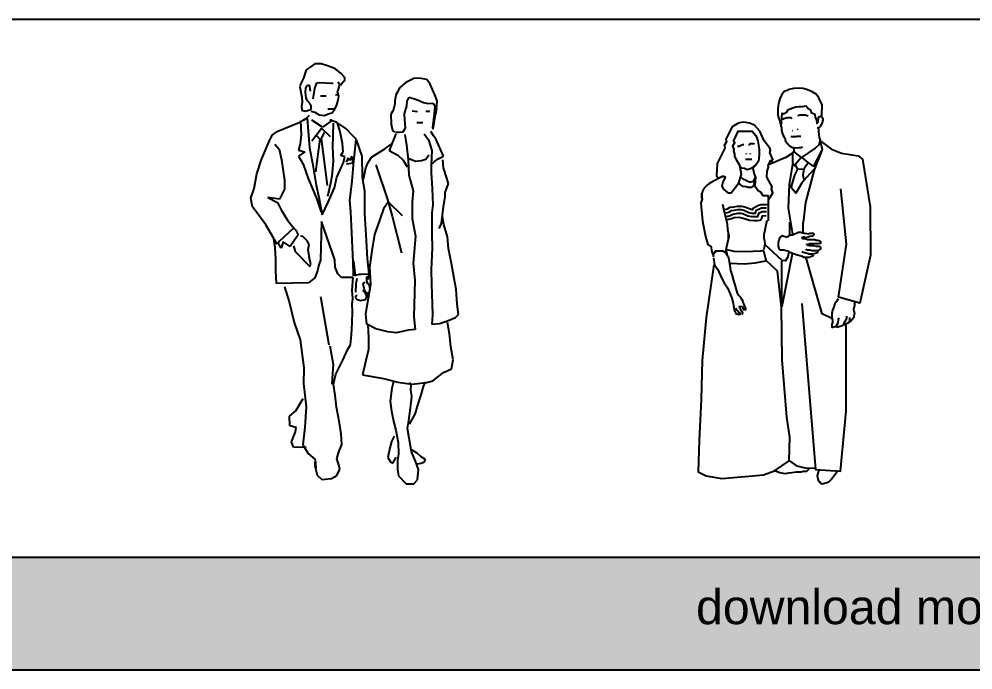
# Model space of a CAD drawing. Header units: millimetres. Extents: x 80073 to 99926, y 37306 to 52946.
# Drawn here: x 91232 to 95475, y 37306 to 40199 of the extents above; entities that cross this region are included whole.
import ezdxf

# ---------------------------------------------------------------- set-up
doc = ezdxf.new("R2010")
doc.units = ezdxf.units.MM
doc.layers.add('www.cad-blocks.net', color=7, linetype='Continuous')
doc.styles.get("Standard").update_dxf_attribs({"font": 'arial.ttf'})

# ---------------------------------------------------------------- blocks, each defined once
blk = doc.blocks.new('A$C1960441E')
for p, q in [((0.2847, 1.8671), (0.2636, 1.8533)), ((0.3129, 1.8671), (0.2847, 1.8671)), ((0.3408, 1.859), (0.3129, 1.8671)), ((0.246, 1.8416), (0.2339, 1.8039)), ((0.2636, 1.8533), (0.246, 1.8416)), ((0.3745, 1.8469), (0.3408, 1.859)), ((0.4, 1.8258), (0.3745, 1.8469)), ((0.4172, 1.8082), (0.4, 1.8258)), ((0.2339, 1.8039), (0.2207, 1.7773)), ((0.2849, 1.7586), (0.2931, 1.7829)), ((0.2931, 1.7829), (0.3064, 1.7853)), ((0.3064, 1.7853), (0.3558, 1.7815)), ((0.3867, 1.787), (0.3985, 1.7721)), ((0.3985, 1.7721), (0.4094, 1.7855)), ((0.4094, 1.7855), (0.42, 1.7976)), ((0.42, 1.7976), (0.4172, 1.8082)), ((0.6892, 1.7847), (0.6608, 1.7617)), ((0.728, 1.8035), (0.6892, 1.7847)), ((0.7562, 1.8032), (0.728, 1.8035)), ((0.7832, 1.7977), (0.7562, 1.8032)), ((0.7984, 1.7773), (0.7832, 1.7977)), ((0.2207, 1.7773), (0.218, 1.7651)), ((0.218, 1.7651), (0.2263, 1.7197)), ((0.2435, 1.7397), (0.245, 1.7597)), ((0.245, 1.7597), (0.2501, 1.7719)), ((0.2501, 1.7719), (0.2583, 1.7746)), ((0.2583, 1.7746), (0.261, 1.7668)), ((0.261, 1.7668), (0.2638, 1.7464)), ((0.2772, 1.712), (0.2849, 1.7586)), ((0.3558, 1.7815), (0.3664, 1.7815)), ((0.3852, 1.7427), (0.3891, 1.751)), ((0.3919, 1.724), (0.3852, 1.7427)), ((0.3891, 1.751), (0.3934, 1.7643)), ((0.3934, 1.7643), (0.3957, 1.7788)), ((0.6545, 1.7446), (0.6453, 1.7293)), ((0.6608, 1.7617), (0.6545, 1.7446)), ((0.8185, 1.7303), (0.7984, 1.7773)), ((0.2263, 1.7197), (0.2291, 1.697)), ((0.2463, 1.7158), (0.2435, 1.7397)), ((0.2529, 1.7025), (0.2463, 1.7158)), ((0.2639, 1.6892), (0.2529, 1.7025)), ((0.3099, 1.726), (0.3349, 1.726)), ((0.3774, 1.7305), (0.3853, 1.7317)), ((0.3814, 1.6813), (0.3892, 1.7055)), ((0.3892, 1.7055), (0.3919, 1.724)), ((0.6413, 1.7023), (0.6412, 1.6895)), ((0.6453, 1.7293), (0.6413, 1.7023)), ((0.6948, 1.6815), (0.695, 1.7017)), ((0.695, 1.7017), (0.7042, 1.7197)), ((0.7042, 1.7197), (0.7413, 1.7077)), ((0.7413, 1.7077), (0.7682, 1.6958)), ((0.8284, 1.7031), (0.8185, 1.7303)), ((0.8282, 1.6813), (0.8284, 1.7031)), ((0.2291, 1.697), (0.2252, 1.6782)), ((0.2252, 1.6782), (0.2276, 1.661)), ((0.2276, 1.661), (0.2425, 1.6571)), ((0.2425, 1.6571), (0.2624, 1.6638)), ((0.2624, 1.6638), (0.2679, 1.6665)), ((0.269, 1.681), (0.2639, 1.6892)), ((0.2679, 1.6665), (0.269, 1.681)), ((0.2679, 1.6571), (0.2852, 1.6529)), ((0.3421, 1.6679), (0.3696, 1.6678)), ((0.3615, 1.6491), (0.3721, 1.664)), ((0.3721, 1.664), (0.3814, 1.6813)), ((0.633, 1.6599), (0.6227, 1.6434)), ((0.6412, 1.6895), (0.633, 1.6599)), ((0.6843, 1.6455), (0.6948, 1.6815)), ((0.7184, 1.6592), (0.7413, 1.6563)), ((0.7682, 1.6958), (0.7873, 1.6907)), ((0.7787, 1.6567), (0.7967, 1.6567)), ((0.7873, 1.6907), (0.8065, 1.6932)), ((0.8065, 1.6932), (0.8142, 1.6899)), ((0.8195, 1.6774), (0.8142, 1.6899)), ((0.8167, 1.645), (0.8195, 1.6774)), ((0.8255, 1.6712), (0.8215, 1.6431)), ((0.8255, 1.6712), (0.8282, 1.6813)), ((0.2183, 1.6089), (0.2464, 1.625)), ((0.221, 1.614), (0.2239, 1.5525)), ((0.2464, 1.625), (0.2613, 1.6395)), ((0.2503, 1.6262), (0.2548, 1.5686)), ((0.3186, 1.5863), (0.2719, 1.6168)), ((0.2852, 1.6529), (0.304, 1.6412)), ((0.304, 1.6412), (0.3279, 1.6385)), ((0.3594, 1.6142), (0.3186, 1.5863)), ((0.3279, 1.6385), (0.3439, 1.6451)), ((0.3439, 1.6451), (0.3615, 1.6491)), ((0.3833, 1.6061), (0.352, 1.6192)), ((0.6227, 1.6434), (0.6238, 1.5998)), ((0.6852, 1.6184), (0.6843, 1.6455)), ((0.6875, 1.5838), (0.6852, 1.6184)), ((0.8096, 1.5852), (0.8167, 1.645)), ((0.8118, 1.5774), (0.8215, 1.6431)), ((0.1197, 1.5683), (0.2183, 1.6089)), ((0.2709, 1.5259), (0.3145, 1.5819)), ((0.3145, 1.5819), (0.3535, 1.5449)), ((0.3661, 1.6037), (0.3656, 1.5461)), ((0.4221, 1.58), (0.3833, 1.6061)), ((0.3977, 1.565), (0.385, 1.6049)), ((0.4538, 1.5478), (0.4221, 1.58)), ((0.6238, 1.5998), (0.6299, 1.5716)), ((0.6299, 1.5716), (0.64, 1.5636)), ((0.6772, 1.5648), (0.6875, 1.5838)), ((0.7387, 1.6066), (0.765, 1.6062)), ((0.8118, 1.5774), (0.8096, 1.5852)), ((0.081, 1.5217), (0.0954, 1.5511)), ((0.0954, 1.5511), (0.1197, 1.5683)), ((0.2239, 1.5525), (0.22, 1.5114)), ((0.2548, 1.5686), (0.2616, 1.4938)), ((0.3064, 1.532), (0.2884, 1.3869)), ((0.2906, 1.5512), (0.3064, 1.532)), ((0.3148, 1.5354), (0.328, 1.5621)), ((0.3418, 1.3271), (0.3148, 1.5354)), ((0.3656, 1.5461), (0.363, 1.4979)), ((0.4084, 1.5129), (0.3977, 1.565)), ((0.4697, 1.5311), (0.4538, 1.5478)), ((0.4579, 1.4343), (0.4692, 1.53)), ((0.4692, 1.53), (0.4943, 1.4571)), ((0.4701, 1.5307), (0.4698, 1.531)), ((0.6452, 1.5561), (0.6159, 1.4819)), ((0.6437, 1.5636), (0.6591, 1.5634)), ((0.6591, 1.5634), (0.6772, 1.5648)), ((0.6846, 1.553), (0.692, 1.5056)), ((0.7718, 1.556), (0.7911, 1.5291)), ((0.7911, 1.5291), (0.806, 1.4828)), ((0.813, 1.5481), (0.8016, 1.5662)), ((0.8231, 1.5337), (0.813, 1.5481)), ((0.8569, 1.4567), (0.8231, 1.5337)), ((0.0478, 1.4429), (0.081, 1.5217)), ((0.1076, 1.5111), (0.1265, 1.4885)), ((0.1265, 1.4885), (0.136, 1.4415)), ((0.22, 1.5114), (0.2119, 1.4843)), ((0.2616, 1.4938), (0.275, 1.4257)), ((0.363, 1.4979), (0.3659, 1.4353)), ((0.4112, 1.4769), (0.4084, 1.5129)), ((0.5363, 1.4534), (0.5957, 1.49)), ((0.5957, 1.49), (0.6241, 1.51)), ((0.692, 1.5056), (0.7004, 1.4413)), ((0.0264, 1.3786), (0.0478, 1.4429)), ((0.2119, 1.4843), (0.2401, 1.4765)), ((0.2401, 1.4765), (0.2119, 1.4577)), ((0.2119, 1.4577), (0.2335, 1.4217)), ((0.4007, 1.4608), (0.4112, 1.4769)), ((0.4179, 1.4542), (0.4007, 1.4608)), ((0.4125, 1.4287), (0.4179, 1.4542)), ((0.4328, 1.4503), (0.4246, 1.4299)), ((0.4395, 1.4382), (0.4328, 1.4503)), ((0.45, 1.4554), (0.4395, 1.4382)), ((0.4556, 1.4276), (0.45, 1.4554)), ((0.4943, 1.4571), (0.4956, 1.3635)), ((0.5218, 1.4291), (0.5363, 1.4534)), ((0.6159, 1.4819), (0.6544, 1.4609)), ((0.6544, 1.4609), (0.6771, 1.4389)), ((0.7042, 1.4465), (0.7334, 1.4346)), ((0.7594, 1.4381), (0.7786, 1.4443)), ((0.7786, 1.4443), (0.7927, 1.4637)), ((0.806, 1.4828), (0.8028, 1.4185)), ((0.8168, 1.4327), (0.8339, 1.4453)), ((0.8339, 1.4453), (0.8569, 1.4567)), ((0.136, 1.4415), (0.1495, 1.3506)), ((0.2335, 1.4217), (0.2552, 1.3575)), ((0.275, 1.4257), (0.2913, 1.3282)), ((0.3659, 1.4353), (0.3605, 1.3683)), ((0.3827, 1.3644), (0.4125, 1.4287)), ((0.4262, 1.4232), (0.4556, 1.4276)), ((0.4514, 1.3457), (0.4579, 1.4343)), ((0.502, 1.3549), (0.5115, 1.4059)), ((0.5115, 1.4059), (0.5218, 1.4291)), ((0.5563, 1.4182), (0.6075, 1.2652)), ((0.6771, 1.4389), (0.696, 1.4094)), ((0.7004, 1.4413), (0.7035, 1.3733)), ((0.7334, 1.4346), (0.7594, 1.4381)), ((0.8028, 1.4185), (0.8025, 1.3851)), ((0.8077, 1.4249), (0.8168, 1.4327)), ((0.8579, 1.4052), (0.8541, 1.4413)), ((0.8688, 1.3679), (0.8579, 1.4052)), ((0.0144, 1.3128), (0.0264, 1.3786)), ((0.3605, 1.3683), (0.3528, 1.3295)), ((0.3716, 1.3162), (0.3827, 1.3644)), ((0.4956, 1.3635), (0.5052, 1.3032)), ((0.7035, 1.3733), (0.722, 1.3028)), ((0.8025, 1.3851), (0.8067, 1.3122)), ((0.8793, 1.3358), (0.8688, 1.3679)), ((0.1495, 1.3506), (0.1495, 1.3107)), ((0.2552, 1.3575), (0.2764, 1.3094)), ((0.2913, 1.3282), (0.3047, 1.2667)), ((0.3528, 1.3295), (0.3407, 1.2774)), ((0.3435, 1.2519), (0.3716, 1.3162)), ((0.441, 1.2604), (0.4514, 1.3457)), ((0.865, 1.2962), (0.8793, 1.3358)), ((0, 1.2701), (0.0144, 1.3128)), ((0.1495, 1.3107), (0.1281, 1.2664)), ((0.2764, 1.3094), (0.2941, 1.2655)), ((0.5052, 1.3032), (0.5065, 1.2029)), ((0.722, 1.3028), (0.7178, 1.2525)), ((0.8067, 1.3122), (0.8101, 1.2404)), ((0.8574, 1.232), (0.8642, 1.2782)), ((0.8642, 1.2782), (0.865, 1.2962)), ((0.0079, 1.2313), (0, 1.2701)), ((0.0429, 1.1848), (0.0079, 1.2313)), ((0.1281, 1.2664), (0.076, 1.273)), ((0.076, 1.273), (0.1187, 1.2515)), ((0.1187, 1.2515), (0.1348, 1.2182)), ((0.2941, 1.2655), (0.3127, 1.208)), ((0.3047, 1.2667), (0.317, 1.1959)), ((0.317, 1.1959), (0.3435, 1.2519)), ((0.445, 1.2094), (0.441, 1.2604)), ((0.6138, 1.2576), (0.5905, 1.2233)), ((0.6075, 1.2652), (0.6285, 1.1906)), ((0.6089, 1.255), (0.6736, 1.1928)), ((0.7178, 1.2525), (0.7182, 1.1796)), ((0.8101, 1.2404), (0.8057, 1.2058)), ((0.8533, 1.1949), (0.8574, 1.232)), ((0.1348, 1.2182), (0.1631, 1.1729)), ((0.4495, 1.1147), (0.445, 1.2094)), ((0.5065, 1.2029), (0.511, 1.1081)), ((0.5905, 1.2233), (0.5735, 1.1757)), ((0.6285, 1.1906), (0.6706, 1.0275)), ((0.8057, 1.2058), (0.8047, 1.1096)), ((0.8488, 1.1577), (0.8533, 1.1949)), ((0.0668, 1.1511), (0.0429, 1.1848)), ((0.103, 1.0913), (0.0668, 1.1511)), ((0.1631, 1.1729), (0.1859, 1.1447)), ((0.3143, 1.1665), (0.3107, 0.9953)), ((0.3734, 0.9966), (0.3143, 1.1665)), ((0.5735, 1.1757), (0.5496, 1.1094)), ((0.7182, 1.1796), (0.7329, 1.1013)), ((0.8384, 1.136), (0.8488, 1.1577)), ((0.8593, 1.1527), (0.8532, 1.1873)), ((0.8753, 1.0985), (0.8593, 1.1527)), ((0.1284, 1.0792), (0.1918, 1.1379)), ((0.2114, 1.1076), (0.1755, 1.0554)), ((0.1859, 1.1447), (0.2008, 1.1275)), ((0.2008, 1.1275), (0.2114, 1.1076)), ((0.4549, 0.9878), (0.4495, 1.1147)), ((0.511, 1.1081), (0.5179, 1.0024)), ((0.5496, 1.1094), (0.5388, 1.0363)), ((0.8047, 1.1096), (0.8068, 1.0491)), ((0.1085, 1.0498), (0.103, 1.0913)), ((0.1174, 1.0664), (0.1037, 1.0896)), ((0.1284, 1.0792), (0.1174, 1.0664)), ((0.1352, 1.0487), (0.1222, 1.072)), ((0.1445, 1.0765), (0.1352, 1.0487)), ((0.1755, 1.0554), (0.1445, 1.0765)), ((0.2314, 1.0994), (0.2208, 1.1021)), ((0.2502, 1.081), (0.2314, 1.0994)), ((0.2597, 1.065), (0.2502, 1.081)), ((0.2558, 1.0422), (0.2597, 1.065)), ((0.7329, 1.1013), (0.7216, 0.9808)), ((0.8801, 1.0473), (0.8753, 1.0985)), ((0.1114, 0.9989), (0.1085, 1.0498)), ((0.19, 1.0578), (0.1967, 1.0339)), ((0.1967, 1.0339), (0.2626, 0.9671)), ((0.261, 1.0035), (0.2558, 1.0422)), ((0.5388, 1.0363), (0.521, 0.9094)), ((0.8068, 1.0491), (0.8021, 0.953)), ((0.8933, 0.9803), (0.8801, 1.0473)), ((0.1115, 0.9468), (0.1114, 0.9989)), ((0.2677, 0.9753), (0.261, 1.0035)), ((0.3107, 0.9953), (0.3025, 0.9738)), ((0.376, 0.9638), (0.3734, 0.9966)), ((0.4565, 0.9247), (0.4549, 0.9878)), ((0.4659, 0.9242), (0.4587, 0.9908)), ((0.5179, 1.0024), (0.5247, 0.9331)), ((0.7216, 0.9808), (0.7299, 0.9048)), ((0.9043, 0.9137), (0.8933, 0.9803)), ((0.1143, 0.8908), (0.1115, 0.9468)), ((0.2626, 0.9671), (0.2677, 0.9753)), ((0.2971, 0.9471), (0.2854, 0.9166)), ((0.3025, 0.9738), (0.2971, 0.9471)), ((0.3871, 0.9345), (0.376, 0.9638)), ((0.4032, 0.9173), (0.3871, 0.9345)), ((0.5336, 0.8875), (0.5291, 0.9671)), ((0.8021, 0.953), (0.8041, 0.8865)), ((0.2561, 0.8938), (0.1143, 0.8908)), ((0.2694, 0.9044), (0.2561, 0.8938)), ((0.2854, 0.9166), (0.2694, 0.9044)), ((0.4177, 0.9173), (0.4032, 0.9173)), ((0.4456, 0.9181), (0.4177, 0.9173)), ((0.455, 0.9181), (0.4456, 0.9181)), ((0.4512, 0.8605), (0.4539, 0.902)), ((0.4539, 0.902), (0.455, 0.9181)), ((0.491, 0.9315), (0.4671, 0.9275)), ((0.4723, 0.9128), (0.4674, 0.8897)), ((0.5247, 0.9331), (0.4793, 0.9303)), ((0.5004, 0.8884), (0.5036, 0.8969)), ((0.5036, 0.8969), (0.5089, 0.8948)), ((0.5142, 0.9218), (0.5147, 0.9096)), ((0.5147, 0.9096), (0.5169, 0.8937)), ((0.5147, 0.8948), (0.5216, 0.8916)), ((0.5216, 0.8916), (0.5264, 0.882)), ((0.7299, 0.9048), (0.7262, 0.7948)), ((0.914, 0.8659), (0.9043, 0.9137)), ((0.1504, 0.876), (0.1705, 0.8094)), ((0.454, 0.8245), (0.4512, 0.8605)), ((0.4674, 0.8897), (0.4665, 0.8531)), ((0.51, 0.8482), (0.4981, 0.8601)), ((0.5041, 0.8693), (0.5004, 0.8884)), ((0.5089, 0.855), (0.5041, 0.8693)), ((0.5184, 0.8481), (0.5089, 0.855)), ((0.5248, 0.8502), (0.5184, 0.8481)), ((0.524, 0.8275), (0.5336, 0.8875)), ((0.5296, 0.864), (0.5248, 0.8502)), ((0.5264, 0.882), (0.5296, 0.864)), ((0.8041, 0.8865), (0.8071, 0.8004)), ((0.9175, 0.7993), (0.914, 0.8659)), ((0.1705, 0.8094), (0.1934, 0.717)), ((0.3487, 0.6171), (0.3122, 0.8324)), ((0.4513, 0.799), (0.454, 0.8245)), ((0.4716, 0.8396), (0.4639, 0.8294)), ((0.4639, 0.8294), (0.4725, 0.82)), ((0.4725, 0.82), (0.4878, 0.8149)), ((0.4878, 0.8149), (0.5117, 0.82)), ((0.5168, 0.8345), (0.51, 0.8482)), ((0.5117, 0.82), (0.5168, 0.8345)), ((0.5117, 0.7543), (0.524, 0.8275)), ((0.5184, 0.8475), (0.5163, 0.8343)), ((0.4525, 0.7669), (0.4513, 0.799)), ((0.4515, 0.7164), (0.4525, 0.7669)), ((0.7262, 0.7948), (0.7258, 0.7448)), ((0.8071, 0.8004), (0.8081, 0.7515)), ((0.9246, 0.753), (0.9175, 0.7993)), ((0.5165, 0.7107), (0.5117, 0.7543)), ((0.7258, 0.7448), (0.7316, 0.6869)), ((0.8081, 0.7515), (0.8051, 0.7106)), ((0.8397, 0.7129), (0.8744, 0.7253)), ((0.8744, 0.7253), (0.9106, 0.7393)), ((0.9106, 0.7393), (0.9246, 0.753)), ((0.1934, 0.717), (0.219, 0.6411)), ((0.4477, 0.6627), (0.4515, 0.7164)), ((0.5558, 0.69), (0.5165, 0.7107)), ((0.5202, 0.708), (0.5235, 0.6516)), ((0.6098, 0.6764), (0.5558, 0.69)), ((0.6996, 0.6834), (0.648, 0.6723)), ((0.7316, 0.6869), (0.6996, 0.6834)), ((0.8051, 0.7106), (0.8397, 0.7129)), ((0.884, 0.6674), (0.8743, 0.7178)), ((0.219, 0.6411), (0.2353, 0.5166)), ((0.4434, 0.6188), (0.4477, 0.6627)), ((0.5235, 0.6516), (0.523, 0.5979)), ((0.648, 0.6723), (0.6098, 0.6764)), ((0.8898, 0.6098), (0.884, 0.6674)), ((0.3514, 0.6132), (0.3665, 0.5302)), ((0.4091, 0.5502), (0.4317, 0.5985)), ((0.4317, 0.5985), (0.4434, 0.6188)), ((0.523, 0.5979), (0.5123, 0.5492)), ((0.8998, 0.5519), (0.8898, 0.6098)), ((0.893, 0.5121), (0.8998, 0.5519)), ((0.2353, 0.5166), (0.2342, 0.4457)), ((0.3665, 0.5302), (0.3638, 0.4902)), ((0.3783, 0.4875), (0.4091, 0.5502)), ((0.5123, 0.5492), (0.4975, 0.4851)), ((0.8568, 0.4959), (0.893, 0.5121)), ((0.3638, 0.4902), (0.3611, 0.4432)), ((0.3678, 0.4432), (0.3783, 0.4875)), ((0.4975, 0.4851), (0.5897, 0.4688)), ((0.5897, 0.4688), (0.6538, 0.4516)), ((0.8091, 0.458), (0.8568, 0.4959)), ((0.2342, 0.4457), (0.2462, 0.3427)), ((0.3757, 0.3939), (0.3678, 0.4432)), ((0.6277, 0.4263), (0.6196, 0.3685)), ((0.6347, 0.4556), (0.6277, 0.4263)), ((0.6538, 0.4516), (0.7165, 0.4435)), ((0.7127, 0.4383), (0.7076, 0.4511)), ((0.7125, 0.4176), (0.7127, 0.4383)), ((0.7165, 0.4435), (0.782, 0.4504)), ((0.7664, 0.4325), (0.7559, 0.3954)), ((0.7756, 0.4531), (0.7664, 0.4325)), ((0.782, 0.4504), (0.8091, 0.458)), ((0.3813, 0.3407), (0.3757, 0.3939)), ((0.7102, 0.3369), (0.7171, 0.3883)), ((0.7171, 0.3883), (0.7125, 0.4176)), ((0.7559, 0.3954), (0.74, 0.3456)), ((0.1996, 0.3242), (0.2328, 0.3791)), ((0.2462, 0.3427), (0.2397, 0.2519)), ((0.3936, 0.2792), (0.3813, 0.3407)), ((0.6196, 0.3685), (0.6256, 0.3238)), ((0.74, 0.3456), (0.7295, 0.31)), ((0.1715, 0.3015), (0.1996, 0.3242)), ((0.1743, 0.2584), (0.1715, 0.3015)), ((0.6256, 0.3238), (0.6342, 0.2786)), ((0.7033, 0.2821), (0.7102, 0.3369)), ((0.7295, 0.31), (0.7047, 0.2651)), ((0.2025, 0.2506), (0.1743, 0.2584)), ((0.4015, 0.2228), (0.3936, 0.2792)), ((0.6342, 0.2786), (0.6454, 0.239)), ((0.6966, 0.2461), (0.7033, 0.2821)), ((0.1811, 0.1863), (0.1982, 0.2318)), ((0.1982, 0.2318), (0.2025, 0.2506)), ((0.2397, 0.2519), (0.232, 0.1743)), ((0.4055, 0.1746), (0.4015, 0.2228)), ((0.6454, 0.239), (0.655, 0.1837)), ((0.7041, 0.2035), (0.6966, 0.2461)), ((0.1894, 0.1637), (0.1811, 0.1863)), ((0.232, 0.1743), (0.2548, 0.1356)), ((0.3989, 0.1601), (0.4055, 0.1746)), ((0.6254, 0.1889), (0.6188, 0.1608)), ((0.6373, 0.2121), (0.6254, 0.1889)), ((0.655, 0.1837), (0.6572, 0.1322)), ((0.7148, 0.1422), (0.7041, 0.2035)), ((0.2211, 0.1625), (0.1894, 0.1637)), ((0.2466, 0.1626), (0.2211, 0.1625)), ((0.2548, 0.1356), (0.287, 0.109)), ((0.3829, 0.1119), (0.3911, 0.1425)), ((0.3911, 0.1425), (0.3989, 0.1601)), ((0.6188, 0.1608), (0.6089, 0.1178)), ((0.6572, 0.1322), (0.6532, 0.1056)), ((0.7324, 0.1007), (0.7148, 0.1422)), ((0.7406, 0.1367), (0.7149, 0.1508)), ((0.7581, 0.1196), (0.7406, 0.1367)), ((0.2855, 0.0969), (0.2855, 0.0796)), ((0.287, 0.109), (0.2898, 0.0702)), ((0.3912, 0.0853), (0.3829, 0.1119)), ((0.3967, 0.065), (0.3912, 0.0853)), ((0.6089, 0.1178), (0.6208, 0.098)), ((0.6208, 0.098), (0.6313, 0.0926)), ((0.6313, 0.0926), (0.6448, 0.1161)), ((0.6448, 0.1161), (0.648, 0.1184)), ((0.6532, 0.1056), (0.6528, 0.0642)), ((0.7463, 0.0633), (0.7324, 0.1007)), ((0.7402, 0.0893), (0.7579, 0.0914)), ((0.7579, 0.0914), (0.7722, 0.0977)), ((0.7776, 0.1081), (0.7581, 0.1196)), ((0.7722, 0.0977), (0.7776, 0.1081)), ((0.2855, 0.0796), (0.295, 0.0381)), ((0.3831, 0.0371), (0.3967, 0.065)), ((0.6528, 0.0642), (0.6574, 0.036)), ((0.7418, 0.0187), (0.7463, 0.0633)), ((0.295, 0.0381), (0.3165, 0.0194)), ((0.3165, 0.0194), (0.3592, 0.0238)), ((0.3592, 0.0238), (0.3831, 0.0371)), ((0.6574, 0.036), (0.6905, 0)), ((0.6905, 0), (0.7251, 0.0008)), ((0.7251, 0.0008), (0.7418, 0.0187))]:
    blk.add_line(p, q)
blk = doc.blocks.new('A$C24205B96')
for p, q in [((0.5506, 1.4863), (0.5149, 1.397)), ((0.5417, 1.5245), (0.5506, 1.4863)), ((0.4198, 1.4241), (0.4198, 1.4676)), ((0.5149, 1.397), (0.4766, 1.2517)), ((0.0163, 1.2695), (0.0163, 1.293)), ((0.313, 1.1697), (0.313, 1.2654)), ((0.4766, 1.2517), (0.4672, 1.1628)), ((0.2928, 1.1094), (0.306, 1.1725)), ((0.4079, 1.1068), (0.4079, 1.1644)), ((0.4672, 1.119), (0.4672, 1.1628)), ((0.135, 1.0905), (0.135, 1.1123)), ((0.3723, 1.1085), (0.3723, 1.1094)), ((0.0718, 1.029), (0.0669, 1.0215)), ((0.0845, 1.0342), (0.0718, 1.029)), ((0.0968, 1.0342), (0.0845, 1.0342)), ((0.1095, 1.0368), (0.0968, 1.0342)), ((0.1196, 1.029), (0.1095, 1.0368)), ((0.1271, 1.0215), (0.1196, 1.029)), ((0.1251, 1.0221), (0.1249, 1.0223)), ((0.1297, 1.014), (0.1271, 1.0215)), ((0.2903, 1.0416), (0.2902, 1.0417)), ((0.1346, 1.0091), (0.1297, 1.014)), ((0.1372, 0.9965), (0.1346, 1.0091)), ((0.1421, 0.9714), (0.1372, 0.9965)), ((0.3723, 0.7878), (0.3723, 0.9907)), ((0.1447, 0.9489), (0.1421, 0.9714)), ((0.1522, 0.9261), (0.1447, 0.9489)), ((0.1574, 0.9036), (0.1522, 0.9261)), ((0.1649, 0.8786), (0.1574, 0.9036)), ((0.1749, 0.8483), (0.1649, 0.8786)), ((0.1798, 0.8382), (0.1749, 0.8483)), ((0.1899, 0.8281), (0.1798, 0.8382)), ((0.1948, 0.8183), (0.1899, 0.8281)), ((0.2, 0.8105), (0.1948, 0.8183)), ((0.2, 0.8082), (0.2, 0.8105)), ((0.2075, 0.7907), (0.2, 0.8082)), ((0.1824, 0.7881), (0.1873, 0.7907)), ((0.1847, 0.7832), (0.1824, 0.7881)), ((0.1873, 0.778), (0.1847, 0.7832)), ((0.1873, 0.7907), (0.1948, 0.7881)), ((0.1925, 0.7679), (0.1873, 0.778)), ((0.1974, 0.7604), (0.1925, 0.7679)), ((0.1948, 0.7881), (0.1974, 0.7832)), ((0.1974, 0.7832), (0.2, 0.778)), ((0.2, 0.778), (0.2, 0.7754)), ((0.2, 0.7754), (0.2124, 0.7754)), ((0.2101, 0.7832), (0.2075, 0.7907)), ((0.2124, 0.7754), (0.2101, 0.7832)), ((0.1948, 0.7555), (0.1974, 0.7555)), ((0.1974, 0.7555), (0.1974, 0.7604))]:
    blk.add_line(p, q)
for points in [[(0.3827, 1.7441), (0.37, 1.7282), (0.3629, 1.7116), (0.3566, 1.6918), (0.3534, 1.6696), (0.3534, 1.6403), (0.3574, 1.6276), (0.3629, 1.6125), (0.3692, 1.5872), (0.3724, 1.6482), (0.3788, 1.6458), (0.3946, 1.6538), (0.3978, 1.6633), (0.4168, 1.6712), (0.4342, 1.6759), (0.4493, 1.6775), (0.4651, 1.6783), (0.4794, 1.6807), (0.4889, 1.6696), (0.4984, 1.6617), (0.5016, 1.6506), (0.519, 1.6442), (0.5198, 1.63), (0.5254, 1.6165), (0.5269, 1.603), (0.5333, 1.6086), (0.5349, 1.6308), (0.5491, 1.6379), (0.5507, 1.6854), (0.5365, 1.7163), (0.5238, 1.7322), (0.5071, 1.7425), (0.4857, 1.752), (0.4667, 1.7576), (0.4445, 1.7599), (0.4239, 1.7583), (0.4049, 1.7536), (0.3946, 1.7496)], [(0.1727, 1.6015), (0.1505, 1.588), (0.1228, 1.5325), (0.1252, 1.5214), (0.1149, 1.504), (0.1188, 1.4961), (0.0832, 1.424), (0.0808, 1.3701), (0.0879, 1.3606), (0.1133, 1.3685), (0.1188, 1.3645), (0.1093, 1.3416), (0.1054, 1.3241), (0.1125, 1.3099), (0.1315, 1.2948), (0.1466, 1.2948), (0.1656, 1.3186), (0.1798, 1.3392), (0.1878, 1.3645), (0.1925, 1.3756), (0.1846, 1.4152), (0.1695, 1.4414), (0.1632, 1.4572), (0.1632, 1.4668), (0.1577, 1.4794), (0.16, 1.4874), (0.1537, 1.5032), (0.1624, 1.5175), (0.1569, 1.5238), (0.1656, 1.542), (0.1767, 1.569), (0.2005, 1.569), (0.2234, 1.569), (0.2393, 1.569), (0.2559, 1.5492), (0.2654, 1.5254), (0.267, 1.5159), (0.271, 1.4866), (0.271, 1.462), (0.2678, 1.4351), (0.2551, 1.416), (0.2432, 1.4042), (0.2456, 1.3907), (0.2488, 1.3772), (0.2551, 1.3645), (0.252, 1.3257), (0.267, 1.3043), (0.2773, 1.2988), (0.2868, 1.2829), (0.3098, 1.2821), (0.313, 1.2623), (0.3312, 1.294), (0.3257, 1.3122), (0.3288, 1.321), (0.3051, 1.3645), (0.3058, 1.3899), (0.313, 1.4089), (0.3114, 1.4137), (0.3209, 1.4374), (0.3272, 1.4335), (0.3312, 1.4422), (0.3177, 1.4731), (0.3217, 1.4826), (0.3177, 1.4921), (0.2924, 1.5246), (0.2734, 1.569), (0.2496, 1.5951), (0.2274, 1.6046), (0.2005, 1.6086), (0.183, 1.6054)], [(0.1874, 1.3631), (0.1926, 1.3608), (0.2001, 1.3556), (0.2076, 1.3533), (0.2176, 1.3481), (0.2277, 1.3432), (0.2352, 1.3432), (0.2476, 1.3455), (0.2502, 1.3556), (0.2551, 1.3631), (0.2453, 1.3256), (0.2352, 1.3181), (0.2225, 1.3181), (0.2125, 1.3204), (0.2001, 1.323), (0.19, 1.3279), (0.1848, 1.3331), (0.1799, 1.338)]]:
    blk.add_lwpolyline(points, close=True)
for points in [[(0.3782, 1.6193), (0.3808, 1.6245), (0.386, 1.6268), (0.3958, 1.6294), (0.401, 1.6294), (0.4111, 1.6294), (0.416, 1.6245)], [(0.4889, 1.6346), (0.4837, 1.6369), (0.4762, 1.6395), (0.4687, 1.6395), (0.4586, 1.6395), (0.4511, 1.6395), (0.4436, 1.6369), (0.4436, 1.6346)], [(0.5491, 1.632), (0.554, 1.6219), (0.554, 1.617), (0.5517, 1.6069), (0.5465, 1.5968), (0.5416, 1.5893), (0.5315, 1.5818), (0.529, 1.5818)], [(0.3699, 1.5864), (0.3707, 1.5818), (0.3707, 1.5717), (0.3733, 1.5616), (0.3759, 1.5516), (0.3808, 1.5441), (0.386, 1.5314), (0.3883, 1.5239), (0.3935, 1.5164), (0.3984, 1.5115), (0.4059, 1.5037), (0.4134, 1.4988), (0.4186, 1.4962), (0.426, 1.4962), (0.4361, 1.4939), (0.4511, 1.4962), (0.456, 1.4962), (0.4638, 1.4988)], [(0.4186, 1.5717), (0.4209, 1.5717)], [(0.4436, 1.574), (0.441, 1.5766)], [(0.5343, 1.5829), (0.534, 1.5686), (0.5359, 1.5527), (0.5394, 1.536), (0.542, 1.528)], [(0.4111, 1.5441), (0.4209, 1.5441), (0.4286, 1.5441), (0.4361, 1.5441), (0.4384, 1.5467), (0.4462, 1.5467), (0.456, 1.5467)], [(0.5428, 1.5278), (0.5357, 1.508), (0.5198, 1.4921), (0.4596, 1.4517), (0.4247, 1.4778)], [(0.175, 1.5014), (0.1799, 1.5014), (0.1848, 1.5037), (0.19, 1.5063), (0.1975, 1.5089), (0.2024, 1.5089)], [(0.2252, 1.5063), (0.2277, 1.5089), (0.2301, 1.5138), (0.2352, 1.5138), (0.2401, 1.5138), (0.2453, 1.5138), (0.2502, 1.5115)], [(0.4241, 1.4965), (0.4248, 1.4791)], [(0.5417, 1.5258), (0.5927, 1.4876), (0.6373, 1.471), (0.7113, 1.4582), (0.7304, 1.4442), (0.7648, 1.2313), (0.7661, 1.0171), (0.7189, 0.8028), (0.6233, 0.8296)], [(0.2102, 1.4435), (0.2177, 1.4435), (0.2226, 1.4435), (0.2251, 1.4435), (0.2352, 1.4435), (0.2375, 1.4435)], [(0.2125, 1.4686), (0.2125, 1.4663)], [(0.23, 1.4686), (0.23, 1.4663)], [(0.4243, 1.4773), (0.4192, 1.4709), (0.3899, 1.4518), (0.3121, 1.4186)], [(0.4572, 1.4509), (0.4311, 1.4192), (0.4414, 1.3986), (0.4279, 1.3725), (0.4168, 1.332), (0.4136, 1.3162)], [(0.4406, 1.3994), (0.4691, 1.401), (0.4889, 1.4295), (0.4628, 1.4501)], [(0.5491, 1.4834), (0.5127, 1.4129), (0.4889, 1.4295)], [(0.1848, 1.4135), (0.1926, 1.406), (0.205, 1.4034), (0.2176, 1.3982), (0.2401, 1.406), (0.2528, 1.4158)], [(0.4192, 1.4212), (0.4039, 1.3319), (0.4001, 1.2261), (0.4192, 1.1101)], [(0.4311, 1.4113), (0.42, 1.424)], [(0.5139, 1.3982), (0.4814, 1.363), (0.4586, 1.3357), (0.4384, 1.3005), (0.4335, 1.2927), (0.4159, 1.3129), (0.4033, 1.3331)], [(0.4691, 1.4002), (0.4651, 1.3733), (0.4691, 1.3519)], [(0.6233, 0.8296), (0.659, 1.0655), (0.6335, 1.3116)], [(0.1196, 1.2201), (0.1297, 1.2224), (0.1421, 1.2302), (0.1574, 1.2325), (0.175, 1.2351), (0.1926, 1.2351), (0.2075, 1.2325), (0.23, 1.2224), (0.2401, 1.2201), (0.2427, 1.2201), (0.2453, 1.2276), (0.2551, 1.2325), (0.2652, 1.2377), (0.2779, 1.2426), (0.2903, 1.2426), (0.3029, 1.2426), (0.3029, 1.24)], [(0.1232, 1.2047), (0.1359, 1.2076), (0.1477, 1.2151), (0.1597, 1.2169), (0.1761, 1.2193), (0.1912, 1.2193), (0.2029, 1.2173), (0.225, 1.2073), (0.2383, 1.2043), (0.254, 1.2043), (0.2581, 1.2163), (0.2623, 1.2184), (0.2717, 1.2232), (0.2808, 1.2268), (0.2903, 1.2268), (0.3029, 1.2268)], [(0.1267, 1.1893), (0.142, 1.1928), (0.1534, 1.1999), (0.1621, 1.2012), (0.1773, 1.2035), (0.1898, 1.2035), (0.1982, 1.202), (0.2199, 1.1923), (0.2365, 1.1885), (0.2652, 1.1885), (0.271, 1.2051), (0.2782, 1.2088), (0.2838, 1.2109), (0.2903, 1.2109), (0.3029, 1.2109)], [(0.1302, 1.1756), (0.148, 1.1793), (0.16, 1.184), (0.1802, 1.1852), (0.193, 1.1829), (0.2104, 1.1786), (0.2274, 1.1732), (0.2482, 1.1713), (0.2623, 1.1713), (0.2753, 1.1728), (0.2823, 1.1822), (0.2861, 1.192), (0.3018, 1.1939)], [(0.2928, 1.0417), (0.298, 1.0694), (0.2954, 1.0794), (0.2928, 1.0918), (0.2928, 1.1019), (0.2928, 1.1094)], [(0.3733, 1.1045), (0.3606, 1.0944), (0.3583, 1.0843), (0.3557, 1.0719), (0.3557, 1.0567), (0.3583, 1.0466), (0.3606, 1.0417), (0.3658, 1.0391)], [(0.3733, 1.1045), (0.3808, 1.1019), (0.3859, 1.0993), (0.3934, 1.097), (0.3983, 1.0993), (0.4009, 1.1019), (0.4058, 1.1045), (0.411, 1.1071), (0.4208, 1.1071), (0.4286, 1.112), (0.4361, 1.1146), (0.441, 1.1169), (0.4462, 1.1195), (0.456, 1.1195), (0.4612, 1.1169), (0.4687, 1.1146), (0.4736, 1.1146), (0.4888, 1.112), (0.4963, 1.1146), (0.5064, 1.1146), (0.5113, 1.1146), (0.5139, 1.112), (0.5139, 1.1071), (0.5113, 1.1045), (0.5064, 1.1019), (0.4963, 1.0993), (0.4888, 1.097), (0.4788, 1.0944), (0.4713, 1.097), (0.4687, 1.097), (0.4687, 1.097), (0.4612, 1.0944), (0.4638, 1.0944), (0.4638, 1.0918), (0.4687, 1.0918), (0.4736, 1.0918), (0.4862, 1.0869), (0.4911, 1.0869), (0.4963, 1.0869), (0.5012, 1.0869), (0.5064, 1.0869), (0.5113, 1.0869), (0.5188, 1.0869), (0.524, 1.0843), (0.5315, 1.0843), (0.5364, 1.0817), (0.539, 1.0794), (0.5439, 1.0794), (0.5439, 1.0768), (0.5439, 1.0742), (0.5439, 1.0693), (0.5416, 1.0693), (0.539, 1.0693), (0.5315, 1.0667), (0.5263, 1.0667), (0.5214, 1.0667), (0.5165, 1.0667), (0.5113, 1.0667), (0.5038, 1.0667), (0.4989, 1.0667), (0.4937, 1.0667), (0.4888, 1.0642), (0.4813, 1.0642), (0.4813, 1.0642), (0.4862, 1.0618), (0.4937, 1.0593), (0.5113, 1.0593), (0.524, 1.0567), (0.539, 1.0567), (0.5439, 1.0518), (0.5439, 1.0466), (0.5416, 1.0417), (0.5315, 1.0368), (0.5188, 1.0368), (0.5064, 1.0368), (0.4963, 1.0391), (0.4836, 1.0391), (0.4787, 1.0417), (0.4787, 1.0417)], [(0.4026, 1.031), (0.3988, 1.0094), (0.3886, 0.9915), (0.3733, 0.9928), (0.2981, 1.0629)], [(0.1262, 1.0424), (0.1581, 1.0348), (0.2066, 1.0335), (0.2793, 1.0361), (0.2895, 1.0399)], [(0.2895, 1.0373), (0.3009, 0.994)], [(0.5113, 1.0166), (0.5113, 1.014), (0.5012, 1.0091), (0.4937, 1.0065), (0.4836, 1.0065), (0.4713, 1.0065), (0.4638, 1.0117), (0.4638, 1.0117), (0.4511, 1.014), (0.441, 1.0166), (0.4286, 1.0215), (0.4185, 1.0241), (0.4084, 1.029), (0.3983, 1.0342), (0.3908, 1.0368), (0.3808, 1.0391), (0.3707, 1.0391), (0.3658, 1.0391)], [(0.418, 1.0208), (0.372, 0.7888)], [(0.5315, 1.0342), (0.5289, 1.0267), (0.5214, 1.0241), (0.5064, 1.0215), (0.4937, 1.0215), (0.4836, 1.0241), (0.4736, 1.0267), (0.4661, 1.029), (0.4612, 1.0316)], [(0.0694, 0.9736), (0.0564, 0.8824), (0.0347, 0.7393), (0.0174, 0.5484), (0.013, 0.3749), (0.0043, 0.1926), (0, 0.0538), (0.0347, 0.0365), (0.1041, 0.0234), (0.1909, 0.0321), (0.243, 0.0365), (0.2907, 0.0408), (0.3384, 0.0578), (0.4039, 0.103), (0.407, 0.2076), (0.3945, 0.2965), (0.3727, 0.5523), (0.3696, 0.7862), (0.3521, 0.9463), (0.3025, 0.9934)], [(0.0669, 1.004), (0.0718, 0.974), (0.087, 0.9538), (0.102, 0.9186), (0.1144, 0.8936), (0.1297, 0.8711), (0.1398, 0.8483), (0.1496, 0.8258), (0.1548, 0.8031), (0.1597, 0.7731), (0.1671, 0.7578), (0.1798, 0.7529), (0.1899, 0.7555), (0.1824, 0.7604), (0.1723, 0.7705), (0.1671, 0.7806)], [(0.1415, 0.9812), (0.204, 0.9787), (0.2525, 0.9825), (0.2997, 0.9914)], [(0.594, 0.7353), (0.5506, 0.7557), (0.4792, 1.0056)], [(0.622, 0.8232), (0.6142, 0.8105), (0.6067, 0.8007), (0.6018, 0.7831), (0.5966, 0.773), (0.5943, 0.7578), (0.5943, 0.7503), (0.5943, 0.7379), (0.5966, 0.7278), (0.5966, 0.7177), (0.5943, 0.7102), (0.5943, 0.6975), (0.5992, 0.6975), (0.6093, 0.7001), (0.6142, 0.7027), (0.6194, 0.7102), (0.622, 0.7177), (0.6243, 0.7304), (0.6269, 0.7379)], [(0.6998, 0.8131), (0.6946, 0.803), (0.6946, 0.7929), (0.6923, 0.7831), (0.6897, 0.7753), (0.6923, 0.7678), (0.6946, 0.7577), (0.6923, 0.7454), (0.6923, 0.7402), (0.6845, 0.7304), (0.6796, 0.7252), (0.6721, 0.7203), (0.6721, 0.7226), (0.6747, 0.7278), (0.6747, 0.7304), (0.6747, 0.7402), (0.6747, 0.7402)], [(0.461, 0.8024), (0.5216, 0.0635), (0.6329, 0.057), (0.6571, 0.3234)], [(0.6594, 0.7454), (0.6594, 0.7353), (0.6519, 0.7226), (0.647, 0.7151), (0.647, 0.7102), (0.6419, 0.7027), (0.6295, 0.7001), (0.622, 0.6975), (0.6168, 0.6975), (0.6142, 0.7001)], [(0.6695, 0.7226), (0.6695, 0.7177), (0.662, 0.7128), (0.6519, 0.7076), (0.6493, 0.7076)], [(0.6571, 0.3234), (0.6575, 0.7057)], [(0.4053, 0.1029), (0.4364, 0.0799), (0.4757, 0.0717), (0.5199, 0.0701)], [(0.4962, 0.0698), (0.4812, 0.0548), (0.4686, 0.0548), (0.4559, 0.0522), (0.436, 0.0522), (0.4158, 0.0496), (0.4008, 0.047), (0.3858, 0.0447), (0.3631, 0.0496), (0.3429, 0.0571), (0.3406, 0.0571)], [(0.5363, 0.0605), (0.5288, 0.0378), (0.5314, 0.0228), (0.534, 0.0127), (0.5415, 0.0078), (0.5438, 0.0026), (0.5516, 0), (0.5614, 0.0026), (0.5692, 0.0052), (0.5815, 0.0101), (0.5916, 0.0202), (0.5991, 0.0303), (0.6092, 0.0429), (0.6167, 0.0527), (0.6193, 0.0605)]]:
    blk.add_lwpolyline(points)
blk.add_lwpolyline([(0.1096, 1.3683), (0.0542, 1.338, 0.085246), (0.0291, 1.3181, 0.249626), (0.0167, 1.2677), (0.0115, 1.2478), (0.019, 1.1674), (0.0317, 1.0994), (0.0418, 1.0642), (0.0568, 1.0544), (0.0594, 1.0368), (0.0669, 1.0117), (0.0669, 1.0241), (0.077, 1.0368), (0.0994, 1.0368), (0.1121, 1.0342), (0.1222, 1.0267), (0.1297, 1.014), (0.1245, 1.0417), (0.1297, 1.0694), (0.1372, 1.0994), (0.132, 1.1296), (0.1297, 1.1547), (0.1222, 1.185), (0.1144, 1.2149), (0.1095, 1.2426)], format="xyb")
blk = doc.blocks.new('format')
at = {"layer": 'www.cad-blocks.net', "true_color": 0x546d8e}
h = blk.add_hatch(color=155, dxfattribs=at)
h.set_gradient(color1=(68, 68, 68), color2=(84, 109, 142), tint=1)
h.paths.add_polyline_path([(82028.4, 37806.9), (82028.4, 37305.6), (99925.9, 37305.6), (99925.9, 37806.9)])
at = {"layer": 'www.cad-blocks.net', "color": 155, "true_color": 0x546d8e}
for p, q in [((82028.4, 40199.3), (99925.9, 40199.3)), ((82028.4, 37806.9), (99925.9, 37806.9)), ((82028.4, 37806.9), (99925.9, 37806.9)), ((82028.4, 37305.6), (99925.9, 37305.6))]:
    blk.add_line(p, q, dxfattribs=at)
at = {"layer": 'www.cad-blocks.net', "insert": (94243.6, 37662.5), "char_height": 153.562, "attachment_point": 1}
blk.add_mtext_dynamic_manual_height_columns('{\\C255;\\c16777215;download more free cad collection at: www.cad-blocks.net}', width=45138.163, gutter_width=12.5, heights=[0], dxfattribs=at)

msp = doc.modelspace()

# ---------------------------------------------------------------- block references
at = {"xscale": 1000, "yscale": 1000, "zscale": 1000}
for name, p in [('A$C1960441E', (92262.8, 38132.7)), ('A$C24205B96', (94253.6, 38132.7))]:
    msp.add_blockref(name, p, dxfattribs=at)
at = {"layer": 'www.cad-blocks.net'}
msp.add_blockref('format', (0, 0), dxfattribs=at)

doc.saveas('drawing.dxf')
